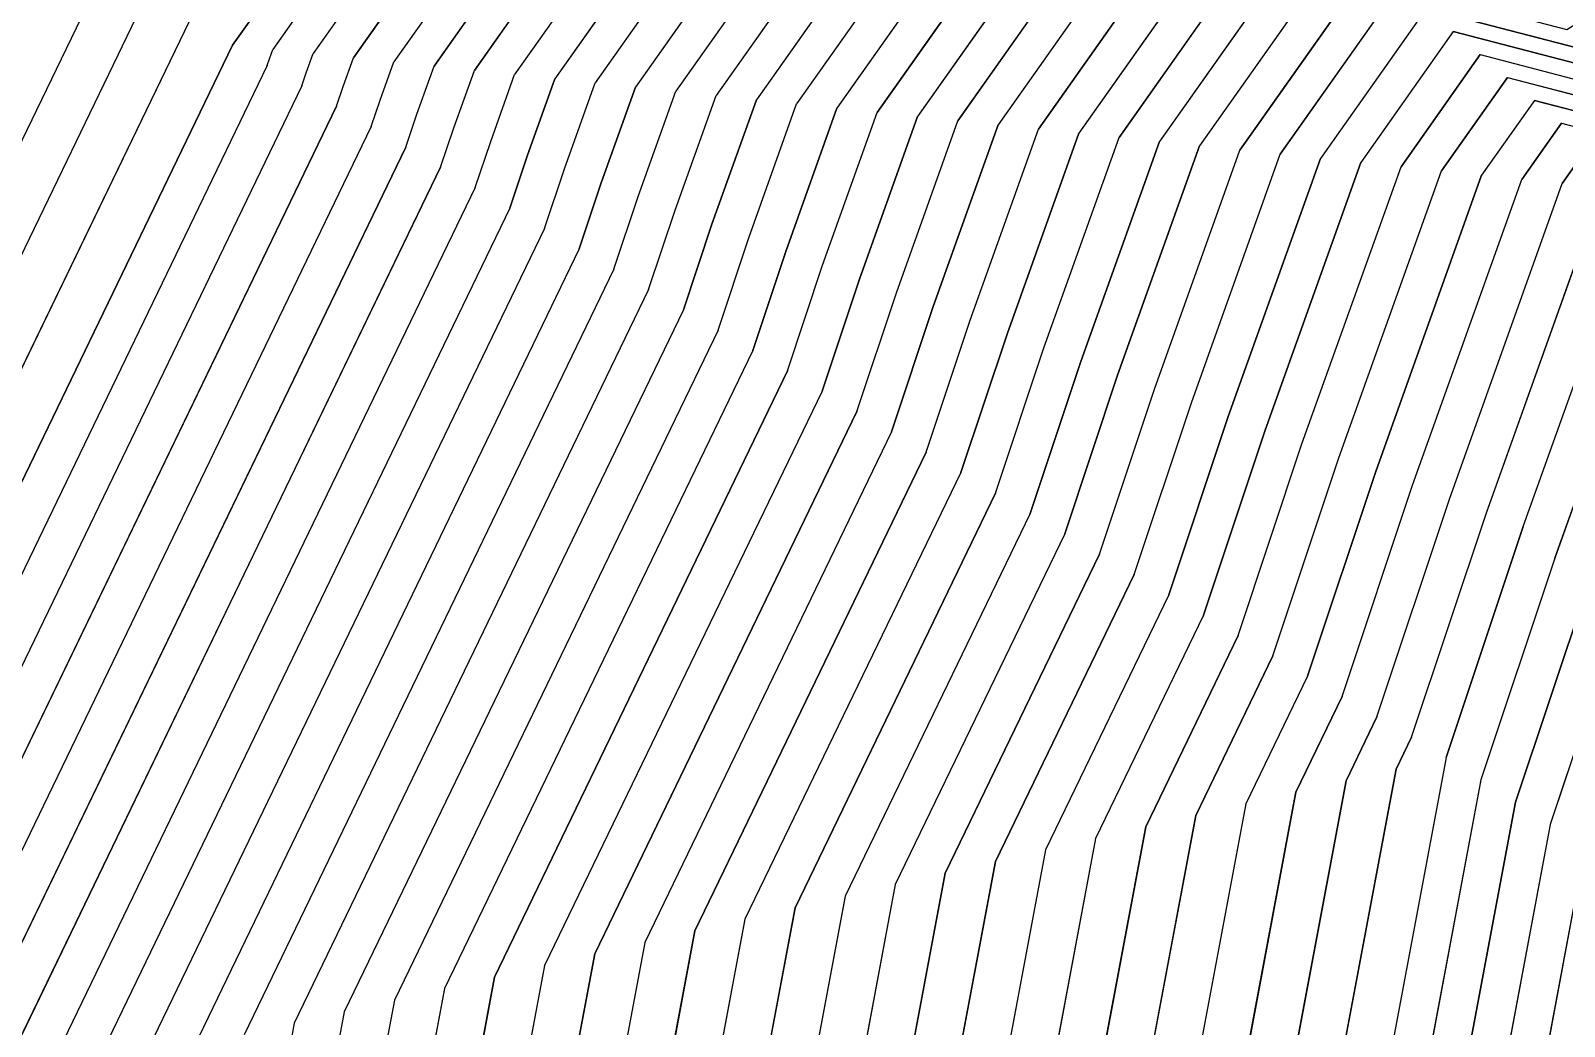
# Model space of a CAD drawing. Extents: x 7084 to 11035, y 13750 to 16729.
# Drawn here: x 8599 to 8781.9, y 15218.4 to 15337.2 of the extents above; entities that cross this region are included whole.
import ezdxf

# ---------------------------------------------------------------- set-up
doc = ezdxf.new("R2010")
doc.units = 0
doc.layers.add('Level 1', color=7, linetype='Continuous')

msp = doc.modelspace()

# ---------------------------------------------------------------- linework, layer by layer
at = {"layer": 'Level 1'}
for p, q in [((8678.24, 15413.58), (8623.1, 15335.46)), ((8623.1, 15335.46), (8678.24, 15413.58)), ((8681.48, 15410.85), (8627.91, 15334.96)), ((8684.71, 15408.11), (8632.71, 15334.46)), ((8687.94, 15405.38), (8637.52, 15333.96)), ((8691.17, 15402.65), (8642.32, 15333.46)), ((8694.4, 15399.92), (8647.13, 15332.96)), ((8697.63, 15397.19), (8651.94, 15332.46)), ((8700.86, 15394.45), (8656.74, 15331.96)), ((8704.09, 15391.72), (8661.55, 15331.46)), ((8707.32, 15388.99), (8666.35, 15330.96)), ((8710.55, 15386.26), (8671.16, 15330.46)), ((8713.78, 15383.52), (8675.97, 15329.96)), ((8717.01, 15380.79), (8680.77, 15329.46)), ((8720.24, 15378.06), (8685.58, 15328.96)), ((8723.47, 15375.33), (8690.38, 15328.46)), ((8726.7, 15372.6), (8695.19, 15327.96)), ((8729.93, 15369.86), (8699.99, 15327.45)), ((8733.16, 15367.13), (8704.8, 15326.95)), ((8736.39, 15364.4), (8709.61, 15326.45)), ((8739.62, 15361.67), (8714.41, 15325.95)), ((8742.85, 15358.93), (8719.22, 15325.45)), ((8746.08, 15356.2), (8724.02, 15324.95)), ((8749.31, 15353.47), (8728.83, 15324.45)), ((8752.54, 15350.74), (8733.64, 15323.95)), ((8548.84, 15222.32), (8609.32, 15347.59)), ((8755.77, 15348), (8738.44, 15323.45)), ((8759, 15345.27), (8743.25, 15322.95)), ((8552.15, 15215.61), (8613.91, 15343.55)), ((8762.23, 15342.54), (8748.05, 15322.45)), ((8765.46, 15339.81), (8752.86, 15321.95)), ((8765.46, 15339.81), (8783.26, 15335.17)), ((8555.46, 15208.91), (8618.51, 15339.5)), ((8768.69, 15337.08), (8757.66, 15321.45)), ((8768.69, 15337.08), (8784.26, 15333.02)), ((8558.77, 15202.2), (8623.1, 15335.46)), ((8623.1, 15335.46), (8558.77, 15202.2)), ((8627.5, 15333.82), (8627.91, 15334.96)), ((8631.9, 15332.18), (8632.71, 15334.46)), ((8771.92, 15334.34), (8762.47, 15320.95)), ((8771.92, 15334.34), (8785.27, 15330.86)), ((8627.24, 15333.03), (8564.74, 15203.57)), ((8627.24, 15333.03), (8627.5, 15333.82)), ((8636.3, 15330.54), (8637.52, 15333.96)), ((8640.69, 15328.89), (8642.32, 15333.46)), ((8645.09, 15327.25), (8647.13, 15332.96)), ((8649.49, 15325.61), (8651.94, 15332.46)), ((8631.37, 15330.6), (8570.72, 15204.95)), ((8631.37, 15330.6), (8631.9, 15332.18)), ((8635.51, 15328.17), (8636.3, 15330.54)), ((8653.89, 15323.97), (8656.74, 15331.96)), ((8658.29, 15322.33), (8661.55, 15331.46)), ((8662.69, 15320.69), (8666.35, 15330.96)), ((8775.15, 15331.61), (8767.28, 15320.45)), ((8775.15, 15331.61), (8786.28, 15328.71)), ((8639.64, 15325.74), (8640.69, 15328.89)), ((8667.08, 15319.05), (8671.16, 15330.46)), ((8671.48, 15317.41), (8675.97, 15329.96)), ((8675.88, 15315.77), (8680.77, 15329.46)), ((8680.28, 15314.12), (8685.58, 15328.96)), ((8778.38, 15328.88), (8772.08, 15319.95)), ((8778.38, 15328.88), (8787.28, 15326.56)), ((8635.51, 15328.17), (8576.69, 15206.33)), ((8643.78, 15323.31), (8645.09, 15327.25)), ((8684.68, 15312.48), (8690.38, 15328.46)), ((8689.08, 15310.84), (8695.19, 15327.96)), ((8693.47, 15309.2), (8699.99, 15327.45)), ((8697.87, 15307.56), (8704.8, 15326.95)), ((8639.64, 15325.74), (8582.66, 15207.71)), ((8647.92, 15320.89), (8649.49, 15325.61)), ((8702.27, 15305.92), (8709.61, 15326.45)), ((8706.67, 15304.28), (8714.41, 15325.95)), ((8711.07, 15302.64), (8719.22, 15325.45)), ((8781.61, 15326.15), (8776.89, 15319.45)), ((8781.61, 15326.15), (8788.29, 15324.41)), ((8643.78, 15323.31), (8588.64, 15209.09)), ((8652.05, 15318.46), (8653.89, 15323.97)), ((8715.47, 15300.99), (8724.02, 15324.95)), ((8719.87, 15299.35), (8728.83, 15324.45)), ((8724.26, 15297.71), (8733.64, 15323.95)), ((8728.66, 15296.07), (8738.44, 15323.45)), ((8784.84, 15323.41), (8781.69, 15318.95)), ((8656.19, 15316.03), (8658.29, 15322.33)), ((8733.06, 15294.43), (8743.25, 15322.95)), ((8737.46, 15292.79), (8748.05, 15322.45)), ((8741.86, 15291.15), (8752.86, 15321.95)), ((8746.26, 15289.51), (8757.66, 15321.45)), ((8647.92, 15320.89), (8594.61, 15210.47)), ((8660.32, 15313.6), (8662.69, 15320.69)), ((8750.65, 15287.87), (8762.47, 15320.95)), ((8755.05, 15286.22), (8767.28, 15320.45)), ((8759.45, 15284.58), (8772.08, 15319.95)), ((8652.05, 15318.46), (8600.58, 15211.85)), ((8664.46, 15311.17), (8667.08, 15319.05)), ((8763.85, 15282.94), (8776.89, 15319.45)), ((8768.25, 15281.3), (8781.69, 15318.95)), ((8772.65, 15279.66), (8786.5, 15318.45)), ((8777.04, 15278.02), (8791.3, 15317.95)), ((8656.19, 15316.03), (8606.56, 15213.22)), ((8668.59, 15308.74), (8671.48, 15317.41)), ((8672.73, 15306.31), (8675.88, 15315.77)), ((8676.87, 15303.88), (8680.28, 15314.12)), ((8660.32, 15313.6), (8612.53, 15214.6)), ((8681, 15301.45), (8684.68, 15312.48)), ((8780.81, 15274.25), (8794.5, 15312.58)), ((8664.46, 15311.17), (8618.51, 15215.98)), ((8685.14, 15299.03), (8689.08, 15310.84)), ((8668.59, 15308.74), (8624.48, 15217.36)), ((8689.27, 15296.6), (8693.47, 15309.2)), ((8693.41, 15294.17), (8697.87, 15307.56)), ((8672.73, 15306.31), (8630.45, 15218.74)), ((8697.55, 15291.74), (8702.27, 15305.92)), ((8676.87, 15303.88), (8636.43, 15220.12)), ((8701.68, 15289.31), (8706.67, 15304.28)), ((8681, 15301.45), (8642.4, 15221.5)), ((8705.82, 15286.88), (8711.07, 15302.64)), ((8709.95, 15284.45), (8715.47, 15300.99)), ((8685.14, 15299.03), (8648.38, 15222.87)), ((8714.09, 15282.02), (8719.87, 15299.35)), ((8718.22, 15279.59), (8724.26, 15297.71)), ((8689.27, 15296.6), (8654.35, 15224.25)), ((8722.36, 15277.16), (8728.66, 15296.07)), ((8693.41, 15294.17), (8660.32, 15225.63)), ((8726.5, 15274.74), (8733.06, 15294.43)), ((8730.63, 15272.31), (8737.46, 15292.79)), ((8697.55, 15291.74), (8666.3, 15227.01)), ((8734.77, 15269.88), (8741.86, 15291.15)), ((8701.68, 15289.31), (8672.27, 15228.39)), ((8738.9, 15267.45), (8746.26, 15289.51)), ((8705.82, 15286.88), (8678.24, 15229.77)), ((8743.04, 15265.02), (8750.65, 15287.87)), ((8747.17, 15262.59), (8755.05, 15286.22)), ((8709.95, 15284.45), (8684.22, 15231.15)), ((8751.31, 15260.16), (8759.45, 15284.58)), ((8755.45, 15257.73), (8763.85, 15282.94)), ((8714.09, 15282.02), (8690.19, 15232.53)), ((8759.58, 15255.3), (8768.25, 15281.3)), ((8718.22, 15279.59), (8696.17, 15233.9)), ((8763.72, 15252.88), (8772.65, 15279.66)), ((8777.04, 15278.02), (8767.85, 15250.45)), ((8767.85, 15250.45), (8777.04, 15278.02)), ((8722.36, 15277.16), (8702.14, 15235.28)), ((8726.5, 15274.74), (8708.11, 15236.66)), ((8780.81, 15274.25), (8771.99, 15247.78)), ((8730.63, 15272.31), (8714.09, 15238.04)), ((8784.58, 15270.48), (8776.12, 15245.12)), ((8734.77, 15269.88), (8720.06, 15239.42)), ((8738.9, 15267.45), (8726.04, 15240.8)), ((8788.35, 15266.71), (8780.26, 15242.45)), ((8743.04, 15265.02), (8732.01, 15242.18)), ((8747.17, 15262.59), (8737.98, 15243.55)), ((8751.31, 15260.16), (8743.96, 15244.93)), ((8755.45, 15257.73), (8749.93, 15246.31)), ((8759.58, 15255.3), (8755.91, 15247.69)), ((8763.72, 15252.88), (8761.88, 15249.07)), ((8767.85, 15250.45), (8754.07, 15176.92)), ((8761.88, 15249.07), (8748.49, 15177.64)), ((8755.91, 15247.69), (8742.91, 15178.37)), ((8771.99, 15247.78), (8758.75, 15177.2)), ((8743.96, 15244.93), (8731.75, 15179.81)), ((8749.93, 15246.31), (8737.33, 15179.09)), ((8776.12, 15245.12), (8763.44, 15177.47)), ((8737.98, 15243.55), (8726.17, 15180.53)), ((8732.01, 15242.18), (8720.59, 15181.25)), ((8780.26, 15242.45), (8768.13, 15177.75)), ((8720.06, 15239.42), (8709.43, 15182.7)), ((8726.04, 15240.8), (8715.01, 15181.98)), ((8784.4, 15239.79), (8772.82, 15178.03)), ((8714.09, 15238.04), (8703.85, 15183.42)), ((8708.11, 15236.66), (8698.27, 15184.14)), ((8696.17, 15233.9), (8687.11, 15185.59)), ((8702.14, 15235.28), (8692.69, 15184.87)), ((8690.19, 15232.53), (8681.53, 15186.31)), ((8684.22, 15231.15), (8675.95, 15187.03)), ((8672.27, 15228.39), (8664.79, 15188.48)), ((8678.24, 15229.77), (8670.37, 15187.75)), ((8666.3, 15227.01), (8659.21, 15189.2)), ((8660.32, 15225.63), (8653.63, 15189.92)), ((8648.38, 15222.87), (8642.47, 15191.36)), ((8654.35, 15224.25), (8648.05, 15190.64)), ((8642.4, 15221.5), (8636.89, 15192.09)), ((8636.43, 15220.12), (8631.31, 15192.81)), ((8630.45, 15218.74), (8625.73, 15193.53))]:
    msp.add_line(p, q, dxfattribs=at)
for points in [[(8555.46, 15208.91), (8618.51, 15339.5), (8622.09, 15340.05), (8676.13, 15416.61), (8678.8, 15415.33), (8755.1, 15395.43), (8836.94, 15446.58), (8753.1, 15548.17), (8705.82, 15501.87), (8703.15, 15503.16), (8750.44, 15549.46), (8754.32, 15557.38), (8855.65, 15629.44), (9026.78, 15669.97), (9029.57, 15674.47), (9037.96, 15668.67), (9254.12, 15661.91), (9375.71, 15619.13)], [(8555.46, 15208.91), (8618.51, 15339.5), (8622.09, 15340.05), (8676.13, 15416.61), (8678.8, 15415.33), (8755.1, 15395.43), (8836.94, 15446.58), (8753.1, 15548.17), (8705.82, 15501.87), (8703.15, 15503.16), (8750.44, 15549.46), (8754.32, 15557.38), (8855.65, 15629.44), (9026.78, 15669.97), (9029.57, 15674.47), (9037.96, 15668.67), (9254.12, 15661.91), (9375.71, 15619.13)], [(8636.3, 15330.54), (8637.52, 15333.96), (8687.94, 15405.38), (8759.12, 15386.82), (8847.65, 15442.15), (8769.43, 15536.93), (8863.96, 15604.15), (9023.61, 15641.96), (9036.41, 15642.95), (9238.08, 15636.65), (9255.21, 15638.22), (9368.65, 15598.31), (9379.68, 15604.61), (9495.22, 15560.5), (9507.04, 15556.16), (9824.24, 15470.04)], [(8636.3, 15330.54), (8637.52, 15333.96), (8687.94, 15405.38), (8759.12, 15386.82), (8847.65, 15442.15), (8769.43, 15536.93), (8863.96, 15604.15), (9023.61, 15641.96), (9036.41, 15642.95), (9238.08, 15636.65), (9255.21, 15638.22), (9368.65, 15598.31), (9379.68, 15604.61), (9495.22, 15560.5), (9507.04, 15556.16), (9824.24, 15470.04)], [(8588.64, 15209.09), (8643.78, 15323.31), (8645.09, 15327.25), (8647.13, 15332.96), (8694.4, 15399.92), (8761.13, 15382.52), (8853, 15439.93), (8779.67, 15528.79), (8868.29, 15591.81), (9017.97, 15627.26), (9039.3, 15628.9), (9228.37, 15622.99), (9256.92, 15625.62), (9363.27, 15588.2), (9381.65, 15598.7), (9489.97, 15557.35), (9509.66, 15550.12), (9807.04, 15469.38)], [(8588.64, 15209.09), (8643.78, 15323.31), (8645.09, 15327.25), (8647.13, 15332.96), (8694.4, 15399.92), (8761.13, 15382.52), (8853, 15439.93), (8779.67, 15528.79), (8868.29, 15591.81), (9017.97, 15627.26), (9039.3, 15628.9), (9228.37, 15622.99), (9256.92, 15625.62), (9363.27, 15588.2), (9381.65, 15598.7), (9489.97, 15557.35), (9509.66, 15550.12), (9807.04, 15469.38)], [(8594.61, 15210.47), (8647.92, 15320.89), (8649.49, 15325.61), (8651.94, 15332.46), (8697.63, 15397.19), (8762.14, 15380.36), (8855.68, 15438.83), (8784.79, 15524.72), (8870.46, 15585.64), (9015.14, 15619.91), (9040.75, 15621.88), (9223.51, 15616.16), (9257.78, 15619.32), (9360.58, 15583.14), (9382.64, 15595.75), (9487.34, 15555.77)], [(8594.61, 15210.47), (8647.92, 15320.89), (8649.49, 15325.61), (8651.94, 15332.46), (8697.63, 15397.19), (8762.14, 15380.36), (8855.68, 15438.83), (8784.79, 15524.72), (8870.46, 15585.64), (9015.14, 15619.91), (9040.75, 15621.88), (9223.51, 15616.16), (9257.78, 15619.32), (9360.58, 15583.14), (9382.64, 15595.75), (9487.34, 15555.77)], [(9781.24, 15468.39), (9513.6, 15541.07), (9482.09, 15552.62), (9384.6, 15589.84), (9355.19, 15573.04), (9259.48, 15606.71), (9213.79, 15602.51), (9043.64, 15607.83), (9009.5, 15605.2), (8874.79, 15573.3), (8795.03, 15516.58), (8861.03, 15436.61), (8764.15, 15376.06), (8704.09, 15391.72), (8661.55, 15331.46), (8658.29, 15322.33), (8656.19, 15316.03), (8606.56, 15213.22)], [(9781.24, 15468.39), (9513.6, 15541.07), (9482.09, 15552.62), (9384.6, 15589.84), (9355.19, 15573.04), (9259.48, 15606.71), (9213.79, 15602.51), (9043.64, 15607.83), (9009.5, 15605.2), (8874.79, 15573.3), (8795.03, 15516.58), (8861.03, 15436.61), (8764.15, 15376.06), (8704.09, 15391.72), (8661.55, 15331.46), (8658.29, 15322.33), (8656.19, 15316.03), (8606.56, 15213.22)], [(9764.04, 15467.74), (9516.23, 15535.03), (9476.84, 15549.47), (9386.57, 15583.93), (9349.81, 15562.93), (9261.19, 15594.11), (9204.08, 15588.86), (9046.52, 15593.78), (9003.85, 15590.5), (8879.12, 15560.96), (8805.27, 15508.44), (8866.38, 15434.39), (8766.16, 15371.76), (8710.55, 15386.26), (8671.16, 15330.46), (8667.08, 15319.05), (8664.46, 15311.17), (8618.51, 15215.98)], [(9764.04, 15467.74), (9516.23, 15535.03), (9476.84, 15549.47), (9386.57, 15583.93), (9349.81, 15562.93), (9261.19, 15594.11), (9204.08, 15588.86), (9046.52, 15593.78), (9003.85, 15590.5), (8879.12, 15560.96), (8805.27, 15508.44), (8866.38, 15434.39), (8766.16, 15371.76), (8710.55, 15386.26), (8671.16, 15330.46), (8667.08, 15319.05), (8664.46, 15311.17), (8618.51, 15215.98)], [(9738.24, 15466.75), (9520.17, 15525.97), (9468.96, 15544.74), (9389.53, 15575.07), (9341.74, 15547.76), (9263.75, 15575.2), (9189.5, 15568.37), (9050.86, 15572.71), (8995.38, 15568.44), (8885.62, 15542.44), (8820.63, 15496.23), (8874.41, 15431.07), (8769.18, 15365.3), (8720.24, 15378.06), (8685.58, 15328.96), (8680.28, 15314.12), (8676.87, 15303.88)], [(9738.24, 15466.75), (9520.17, 15525.97), (9468.96, 15544.74), (9389.53, 15575.07), (9341.74, 15547.76), (9263.75, 15575.2), (9189.5, 15568.37), (9050.86, 15572.71), (8995.38, 15568.44), (8885.62, 15542.44), (8820.63, 15496.23), (8874.41, 15431.07), (8769.18, 15365.3), (8720.24, 15378.06), (8685.58, 15328.96), (8680.28, 15314.12), (8676.87, 15303.88)], [(8622.38, 14978.73), (8613.65, 15061.06), (8625.2, 15087.31), (8630.19, 15149.68), (8643.85, 15178.04), (8648.05, 15190.64), (8654.35, 15224.25), (8689.27, 15296.6), (8693.47, 15309.2), (8699.99, 15327.45), (8729.93, 15369.86), (8772.2, 15358.84), (8882.44, 15427.74), (8835.99, 15484.02), (8892.12, 15523.93), (8986.92, 15546.38), (9055.19, 15551.63), (9174.93, 15547.89), (9266.31, 15556.3), (9333.66, 15532.6), (9392.48, 15566.21), (9461.08, 15540.01), (9524.1, 15516.91), (9712.44, 15465.77)], [(8622.38, 14978.73), (8613.65, 15061.06), (8625.2, 15087.31), (8630.19, 15149.68), (8643.85, 15178.04), (8648.05, 15190.64), (8654.35, 15224.25), (8689.27, 15296.6), (8693.47, 15309.2), (8699.99, 15327.45), (8729.93, 15369.86), (8772.2, 15358.84), (8882.44, 15427.74), (8835.99, 15484.02), (8892.12, 15523.93), (8986.92, 15546.38), (9055.19, 15551.63), (9174.93, 15547.89), (9266.31, 15556.3), (9333.66, 15532.6), (9392.48, 15566.21), (9461.08, 15540.01), (9524.1, 15516.91), (9712.44, 15465.77)], [(9703.85, 15465.44), (9525.42, 15513.89), (9458.46, 15538.44), (9393.47, 15563.25), (9330.97, 15527.54), (9267.16, 15549.99), (9170.07, 15541.07), (9056.63, 15544.61), (8984.09, 15539.03), (8894.29, 15517.76), (8841.11, 15479.95), (8885.11, 15426.63), (8773.2, 15356.69), (8733.16, 15367.13), (8704.8, 15326.95), (8697.87, 15307.56), (8693.41, 15294.17), (8660.32, 15225.63)], [(9703.85, 15465.44), (9525.42, 15513.89), (9458.46, 15538.44), (9393.47, 15563.25), (9330.97, 15527.54), (9267.16, 15549.99), (9170.07, 15541.07), (9056.63, 15544.61), (8984.09, 15539.03), (8894.29, 15517.76), (8841.11, 15479.95), (8885.11, 15426.63), (8773.2, 15356.69), (8733.16, 15367.13), (8704.8, 15326.95), (8697.87, 15307.56), (8693.41, 15294.17), (8660.32, 15225.63)], [(8659.21, 15189.2), (8666.3, 15227.01), (8697.55, 15291.74), (8702.27, 15305.92), (8709.61, 15326.45), (8736.39, 15364.4), (8774.21, 15354.54), (8887.79, 15425.53), (8846.24, 15475.88), (8896.45, 15511.59), (8981.27, 15531.68), (9058.08, 15537.59), (9165.21, 15534.24), (9268.02, 15543.69), (9328.28, 15522.49), (9394.45, 15560.3), (9455.83, 15536.86), (9526.73, 15510.87), (9695.25, 15465.11)], [(8659.21, 15189.2), (8666.3, 15227.01), (8697.55, 15291.74), (8702.27, 15305.92), (8709.61, 15326.45), (8736.39, 15364.4), (8774.21, 15354.54), (8887.79, 15425.53), (8846.24, 15475.88), (8896.45, 15511.59), (8981.27, 15531.68), (9058.08, 15537.59), (9165.21, 15534.24), (9268.02, 15543.69), (9328.28, 15522.49), (9394.45, 15560.3), (9455.83, 15536.86), (9526.73, 15510.87), (9695.25, 15465.11)], [(9053.74, 15558.66), (8989.74, 15553.73), (8889.96, 15530.1), (8830.87, 15488.09), (8879.76, 15428.85), (8771.19, 15360.99), (8726.7, 15372.6), (8695.19, 15327.96), (8689.08, 15310.84), (8685.14, 15299.03), (8648.38, 15222.87), (8642.47, 15191.36)], [(9053.74, 15558.66), (8989.74, 15553.73), (8889.96, 15530.1), (8830.87, 15488.09), (8879.76, 15428.85), (8771.19, 15360.99), (8726.7, 15372.6), (8695.19, 15327.96), (8689.08, 15310.84), (8685.14, 15299.03), (8648.38, 15222.87), (8642.47, 15191.36)], [(8644.11, 15087.31), (8648.05, 15136.55), (8665.12, 15172), (8670.37, 15187.75), (8678.24, 15229.77), (8705.82, 15286.88), (8711.07, 15302.64), (8719.22, 15325.45), (8742.85, 15358.93), (8776.22, 15350.23), (8893.14, 15423.31), (8856.48, 15467.74), (8900.79, 15499.25), (8975.63, 15516.97), (9060.97, 15523.54), (9155.5, 15520.58), (9269.72, 15531.09), (9322.9, 15512.38), (9396.42, 15554.39), (9450.58, 15533.71), (9529.36, 15504.83), (9678.05, 15464.46)], [(8644.11, 15087.31), (8648.05, 15136.55), (8665.12, 15172), (8670.37, 15187.75), (8678.24, 15229.77), (8705.82, 15286.88), (8711.07, 15302.64), (8719.22, 15325.45), (8742.85, 15358.93), (8776.22, 15350.23), (8893.14, 15423.31), (8856.48, 15467.74), (8900.79, 15499.25), (8975.63, 15516.97), (9060.97, 15523.54), (9155.5, 15520.58), (9269.72, 15531.09), (9322.9, 15512.38), (9396.42, 15554.39), (9450.58, 15533.71), (9529.36, 15504.83), (9678.05, 15464.46)], [(9669.45, 15464.13), (9530.67, 15501.81), (9447.95, 15532.14), (9397.41, 15551.44), (9320.21, 15507.32), (9270.58, 15524.78), (9150.64, 15513.76), (9062.41, 15516.51), (8972.8, 15509.62), (8902.95, 15493.08), (8861.6, 15463.67), (8895.82, 15422.2), (8777.22, 15348.08), (8746.08, 15356.2), (8724.02, 15324.95), (8715.47, 15300.99), (8709.95, 15284.45), (8684.22, 15231.15), (8675.95, 15187.03)], [(9669.45, 15464.13), (9530.67, 15501.81), (9447.95, 15532.14), (9397.41, 15551.44), (9320.21, 15507.32), (9270.58, 15524.78), (9150.64, 15513.76), (9062.41, 15516.51), (8972.8, 15509.62), (8902.95, 15493.08), (8861.6, 15463.67), (8895.82, 15422.2), (8777.22, 15348.08), (8746.08, 15356.2), (8724.02, 15324.95), (8715.47, 15300.99), (8709.95, 15284.45), (8684.22, 15231.15), (8675.95, 15187.03)], [(8681.53, 15186.31), (8690.19, 15232.53), (8714.09, 15282.02), (8719.87, 15299.35), (8728.83, 15324.45), (8749.31, 15353.47), (8778.23, 15345.93), (8898.49, 15421.09), (8866.72, 15459.6), (8905.12, 15486.91), (8969.98, 15502.27), (9063.85, 15509.49), (9145.78, 15506.93), (9271.43, 15518.48), (9317.51, 15502.27), (9398.39, 15548.48), (9445.33, 15530.56), (9531.98, 15498.79), (9660.85, 15463.8)], [(8681.53, 15186.31), (8690.19, 15232.53), (8714.09, 15282.02), (8719.87, 15299.35), (8728.83, 15324.45), (8749.31, 15353.47), (8778.23, 15345.93), (8898.49, 15421.09), (8866.72, 15459.6), (8905.12, 15486.91), (8969.98, 15502.27), (9063.85, 15509.49), (9145.78, 15506.93), (9271.43, 15518.48), (9317.51, 15502.27), (9398.39, 15548.48), (9445.33, 15530.56), (9531.98, 15498.79), (9660.85, 15463.8)], [(9652.25, 15463.47), (9533.29, 15495.77), (9442.7, 15528.99), (9399.38, 15545.53), (9314.82, 15497.21), (9272.28, 15512.18), (9140.92, 15500.1), (9065.3, 15502.46), (8967.16, 15494.92), (8907.29, 15480.74), (8871.84, 15455.53), (8901.17, 15419.99), (8779.24, 15343.78), (8752.54, 15350.74), (8733.64, 15323.95), (8724.26, 15297.71), (8718.22, 15279.59), (8696.17, 15233.9), (8687.11, 15185.59)], [(9652.25, 15463.47), (9533.29, 15495.77), (9442.7, 15528.99), (9399.38, 15545.53), (9314.82, 15497.21), (9272.28, 15512.18), (9140.92, 15500.1), (9065.3, 15502.46), (8967.16, 15494.92), (8907.29, 15480.74), (8871.84, 15455.53), (8901.17, 15419.99), (8779.24, 15343.78), (8752.54, 15350.74), (8733.64, 15323.95), (8724.26, 15297.71), (8718.22, 15279.59), (8696.17, 15233.9), (8687.11, 15185.59)], [(8698.27, 15184.14), (8708.11, 15236.66), (8726.5, 15274.74), (8733.06, 15294.43), (8743.25, 15322.95), (8759, 15345.27), (8781.25, 15339.47), (8906.52, 15417.77), (8882.08, 15447.39), (8911.62, 15468.39), (8961.51, 15480.21), (9068.19, 15488.42), (9131.21, 15486.45), (9273.99, 15499.58), (9309.44, 15487.1), (9401.34, 15539.62), (9437.45, 15525.84), (9535.92, 15489.73), (9635.05, 15462.81)], [(8698.27, 15184.14), (8708.11, 15236.66), (8726.5, 15274.74), (8733.06, 15294.43), (8743.25, 15322.95), (8759, 15345.27), (8781.25, 15339.47), (8906.52, 15417.77), (8882.08, 15447.39), (8911.62, 15468.39), (8961.51, 15480.21), (9068.19, 15488.42), (9131.21, 15486.45), (9273.99, 15499.58), (9309.44, 15487.1), (9401.34, 15539.62), (9437.45, 15525.84), (9535.92, 15489.73), (9635.05, 15462.81)], [(8737.46, 15292.79), (8748.05, 15322.45), (8762.23, 15342.54), (8782.25, 15337.32), (8909.2, 15416.66), (8887.2, 15443.32), (8913.79, 15462.22), (8958.69, 15472.86), (9069.63, 15481.39), (9126.35, 15479.62), (9274.84, 15493.27), (9306.75, 15482.05), (9402.33, 15536.67), (9434.82, 15524.26), (9537.23, 15486.71), (9626.45, 15462.49)], [(8737.46, 15292.79), (8748.05, 15322.45), (8762.23, 15342.54), (8782.25, 15337.32), (8909.2, 15416.66), (8887.2, 15443.32), (8913.79, 15462.22), (8958.69, 15472.86), (9069.63, 15481.39), (9126.35, 15479.62), (9274.84, 15493.27), (9306.75, 15482.05), (9402.33, 15536.67), (9434.82, 15524.26), (9537.23, 15486.71), (9626.45, 15462.49)], [(9617.85, 15462.16), (9538.55, 15483.69), (9432.2, 15522.68), (9403.31, 15533.71), (9304.06, 15476.99), (9275.7, 15486.97), (9121.49, 15472.79), (9071.08, 15474.37), (8955.87, 15465.51), (8915.95, 15456.05), (8892.32, 15439.25), (8911.87, 15415.55), (8783.26, 15335.17), (8765.46, 15339.81), (8752.86, 15321.95), (8741.86, 15291.15), (8734.77, 15269.88), (8720.06, 15239.42), (8709.43, 15182.7)], [(9617.85, 15462.16), (9538.55, 15483.69), (9432.2, 15522.68), (9403.31, 15533.71), (9304.06, 15476.99), (9275.7, 15486.97), (9121.49, 15472.79), (9071.08, 15474.37), (8955.87, 15465.51), (8915.95, 15456.05), (8892.32, 15439.25), (8911.87, 15415.55), (8783.26, 15335.17), (8765.46, 15339.81), (8752.86, 15321.95), (8741.86, 15291.15), (8734.77, 15269.88), (8720.06, 15239.42), (8709.43, 15182.7)], [(8750.65, 15287.87), (8762.47, 15320.95), (8771.92, 15334.34), (8785.27, 15330.86), (8917.23, 15413.34), (8902.56, 15431.11), (8920.28, 15443.71), (8950.22, 15450.8), (9073.96, 15460.32), (9111.78, 15459.14), (9277.4, 15474.37), (9298.67, 15466.88), (9405.28, 15527.8), (9426.95, 15519.53), (9541.17, 15477.65), (9600.65, 15461.5)], [(8750.65, 15287.87), (8762.47, 15320.95), (8771.92, 15334.34), (8785.27, 15330.86), (8917.23, 15413.34), (8902.56, 15431.11), (8920.28, 15443.71), (8950.22, 15450.8), (9073.96, 15460.32), (9111.78, 15459.14), (9277.4, 15474.37), (9298.67, 15466.88), (9405.28, 15527.8), (9426.95, 15519.53), (9541.17, 15477.65), (9600.65, 15461.5)], [(8691.37, 15087.31), (8692.69, 15103.73), (8718.29, 15156.9), (8726.17, 15180.53), (8737.98, 15243.55), (8747.17, 15262.59), (8755.05, 15286.22), (8767.28, 15320.45), (8775.15, 15331.61), (8786.28, 15328.71), (8919.9, 15412.23), (8907.68, 15427.04), (8922.45, 15437.54), (8947.4, 15443.45), (9075.41, 15453.3), (9106.92, 15452.31), (9278.26, 15468.07), (9295.98, 15461.83), (9406.27, 15524.85), (9424.32, 15517.96), (9542.49, 15474.63), (9592.05, 15461.17)], [(8691.37, 15087.31), (8692.69, 15103.73), (8718.29, 15156.9), (8726.17, 15180.53), (8737.98, 15243.55), (8747.17, 15262.59), (8755.05, 15286.22), (8767.28, 15320.45), (8775.15, 15331.61), (8786.28, 15328.71), (8919.9, 15412.23), (8907.68, 15427.04), (8922.45, 15437.54), (8947.4, 15443.45), (9075.41, 15453.3), (9106.92, 15452.31), (9278.26, 15468.07), (9295.98, 15461.83), (9406.27, 15524.85), (9424.32, 15517.96), (9542.49, 15474.63), (9592.05, 15461.17)], [(8763.85, 15282.94), (8776.89, 15319.45), (8781.61, 15326.15), (8788.29, 15324.41), (8925.25, 15410.01), (8917.92, 15418.9), (8926.78, 15425.2), (8941.75, 15428.74), (9078.3, 15439.25), (9097.2, 15438.66), (9279.96, 15455.46), (9290.6, 15451.72), (9408.24, 15518.94), (9419.07, 15514.81), (9545.11, 15468.59), (9574.85, 15460.52)], [(8763.85, 15282.94), (8776.89, 15319.45), (8781.61, 15326.15), (8788.29, 15324.41), (8925.25, 15410.01), (8917.92, 15418.9), (8926.78, 15425.2), (8941.75, 15428.74), (9078.3, 15439.25), (9097.2, 15438.66), (9279.96, 15455.46), (9290.6, 15451.72), (9408.24, 15518.94), (9419.07, 15514.81), (9545.11, 15468.59), (9574.85, 15460.52)], [(8742.91, 15178.37), (8755.91, 15247.69), (8759.58, 15255.3), (8768.25, 15281.3), (8781.69, 15318.95), (8784.84, 15323.41), (8789.29, 15322.25), (8927.93, 15408.9), (8923.04, 15414.83), (8928.95, 15419.03), (8938.93, 15421.39), (9079.74, 15432.22), (9092.35, 15431.83), (9280.82, 15449.16), (9287.91, 15446.66), (9409.22, 15515.99), (9416.44, 15513.23), (9546.42, 15465.57), (9566.25, 15460.19), (9674.57, 15362.7)], [(8742.91, 15178.37), (8755.91, 15247.69), (8759.58, 15255.3), (8768.25, 15281.3), (8781.69, 15318.95), (8784.84, 15323.41), (8789.29, 15322.25), (8927.93, 15408.9), (8923.04, 15414.83), (8928.95, 15419.03), (8938.93, 15421.39), (9079.74, 15432.22), (9092.35, 15431.83), (9280.82, 15449.16), (9287.91, 15446.66), (9409.22, 15515.99), (9416.44, 15513.23), (9546.42, 15465.57), (9566.25, 15460.19), (9674.57, 15362.7)], [(8748.49, 15177.64), (8761.88, 15249.07), (8763.72, 15252.88), (8772.65, 15279.66), (8786.5, 15318.45), (8788.07, 15320.68), (8790.3, 15320.1), (8930.61, 15407.79), (8928.16, 15410.76), (8931.12, 15412.86), (8936.11, 15414.04), (9081.19, 15425.2), (9087.49, 15425), (9281.67, 15442.86), (9285.22, 15441.61), (9410.21, 15513.03), (9413.82, 15511.66), (9547.74, 15462.55), (9557.65, 15459.86), (9669.25, 15359.42)], [(8748.49, 15177.64), (8761.88, 15249.07), (8763.72, 15252.88), (8772.65, 15279.66), (8786.5, 15318.45), (8788.07, 15320.68), (8790.3, 15320.1), (8930.61, 15407.79), (8928.16, 15410.76), (8931.12, 15412.86), (8936.11, 15414.04), (9081.19, 15425.2), (9087.49, 15425), (9281.67, 15442.86), (9285.22, 15441.61), (9410.21, 15513.03), (9413.82, 15511.66), (9547.74, 15462.55), (9557.65, 15459.86), (9669.25, 15359.42)], [(8964.33, 15487.56), (8909.45, 15474.56), (8876.96, 15451.46), (8903.85, 15418.88), (8780.24, 15341.62), (8755.77, 15348), (8738.44, 15323.45), (8728.66, 15296.07), (8722.36, 15277.16), (8702.14, 15235.28), (8692.69, 15184.87)], [(8964.33, 15487.56), (8909.45, 15474.56), (8876.96, 15451.46), (8903.85, 15418.88), (8780.24, 15341.62), (8755.77, 15348), (8738.44, 15323.45), (8728.66, 15296.07), (8722.36, 15277.16), (8702.14, 15235.28), (8692.69, 15184.87)], [(8953.04, 15458.15), (8918.12, 15449.88), (8897.44, 15435.18), (8914.55, 15414.44), (8784.26, 15333.02), (8768.69, 15337.08), (8757.66, 15321.45), (8746.26, 15289.51), (8738.9, 15267.45), (8726.04, 15240.8), (8715.01, 15181.98)], [(8953.04, 15458.15), (8918.12, 15449.88), (8897.44, 15435.18), (8914.55, 15414.44), (8784.26, 15333.02), (8768.69, 15337.08), (8757.66, 15321.45), (8746.26, 15289.51), (8738.9, 15267.45), (8726.04, 15240.8), (8715.01, 15181.98)], [(9647.11, 15350.62), (9536.83, 15449.88), (9280.96, 15427.82), (9275.63, 15431.13), (9083.73, 15413.49), (9080.42, 15413.49), (8937.05, 15402.46), (8934.11, 15400.99), (8797.81, 15315.8), (8794.5, 15312.58), (8780.81, 15274.25), (8771.99, 15247.78), (8758.75, 15177.2)], [(9647.11, 15350.62), (9536.83, 15449.88), (9280.96, 15427.82), (9275.63, 15431.13), (9083.73, 15413.49), (9080.42, 15413.49), (8937.05, 15402.46), (8934.11, 15400.99), (8797.81, 15315.8), (8794.5, 15312.58), (8780.81, 15274.25), (8771.99, 15247.78), (8758.75, 15177.2)], [(9076.85, 15446.27), (8944.57, 15436.1), (8924.62, 15431.37), (8912.8, 15422.97), (8922.58, 15411.12), (8787.28, 15326.56), (8778.38, 15328.88), (8772.08, 15319.95), (8759.45, 15284.58), (8751.31, 15260.16), (8743.96, 15244.93), (8731.75, 15179.81)], [(9076.85, 15446.27), (8944.57, 15436.1), (8924.62, 15431.37), (8912.8, 15422.97), (8922.58, 15411.12), (8787.28, 15326.56), (8778.38, 15328.88), (8772.08, 15319.95), (8759.45, 15284.58), (8751.31, 15260.16), (8743.96, 15244.93), (8731.75, 15179.81)], [(9613.48, 15339.6), (9512.38, 15430.58), (9277.84, 15410.36), (9261.85, 15420.29), (9085.94, 15404.11), (9076.01, 15404.11), (8944.59, 15394), (8935.76, 15389.59), (8810.82, 15311.5), (8800.9, 15301.85), (8788.35, 15266.71), (8780.26, 15242.45), (8768.13, 15177.75), (8760.04, 15153.49)], [(9613.48, 15339.6), (9512.38, 15430.58), (9277.84, 15410.36), (9261.85, 15420.29), (9085.94, 15404.11), (9076.01, 15404.11), (8944.59, 15394), (8935.76, 15389.59), (8810.82, 15311.5), (8800.9, 15301.85), (8788.35, 15266.71), (8780.26, 15242.45), (8768.13, 15177.75), (8760.04, 15153.49)], [(8763.44, 15177.47), (8776.12, 15245.12), (8784.58, 15270.48), (8797.7, 15307.22), (8804.32, 15313.65), (8934.94, 15395.29), (8940.82, 15398.23), (9078.22, 15408.8), (9084.84, 15408.8)], [(8763.44, 15177.47), (8776.12, 15245.12), (8784.58, 15270.48), (8797.7, 15307.22), (8804.32, 15313.65), (8934.94, 15395.29), (8940.82, 15398.23), (9078.22, 15408.8), (9084.84, 15408.8)], [(8739.62, 15361.67), (8714.41, 15325.95), (8706.67, 15304.28), (8701.68, 15289.31), (8672.27, 15228.39), (8664.79, 15188.48)], [(8739.62, 15361.67), (8714.41, 15325.95), (8706.67, 15304.28), (8701.68, 15289.31), (8672.27, 15228.39), (8664.79, 15188.48)], [(8576.69, 15206.33), (8635.51, 15328.17), (8636.3, 15330.54)], [(8576.69, 15206.33), (8635.51, 15328.17), (8636.3, 15330.54)], [(8817.33, 15309.35), (8804.1, 15296.49), (8792.12, 15262.95), (8784.4, 15239.79), (8772.82, 15178.03)], [(8817.33, 15309.35), (8804.1, 15296.49), (8792.12, 15262.95), (8784.4, 15239.79), (8772.82, 15178.03)], [(8676.87, 15303.88), (8636.43, 15220.12), (8631.31, 15192.81)], [(8676.87, 15303.88), (8636.43, 15220.12), (8631.31, 15192.81)], [(8703.85, 15183.42), (8714.09, 15238.04), (8730.63, 15272.31), (8737.46, 15292.79)], [(8703.85, 15183.42), (8714.09, 15238.04), (8730.63, 15272.31), (8737.46, 15292.79)], [(8720.59, 15181.25), (8732.01, 15242.18), (8743.04, 15265.02), (8750.65, 15287.87)], [(8720.59, 15181.25), (8732.01, 15242.18), (8743.04, 15265.02), (8750.65, 15287.87)], [(8737.33, 15179.09), (8749.93, 15246.31), (8755.45, 15257.73), (8763.85, 15282.94)], [(8737.33, 15179.09), (8749.93, 15246.31), (8755.45, 15257.73), (8763.85, 15282.94)], [(8660.32, 15225.63), (8653.63, 15189.92)], [(8660.32, 15225.63), (8653.63, 15189.92)]]:
    msp.add_lwpolyline(points, dxfattribs=at)

doc.saveas('drawing.dxf')
